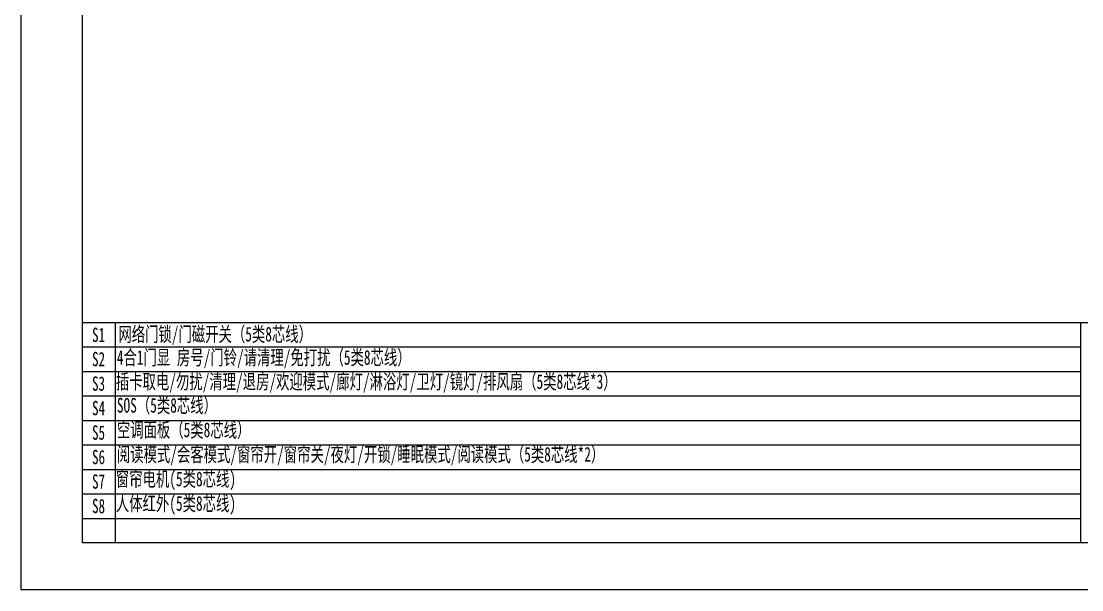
# Model space of a CAD drawing. Header units: millimetres. Extents: x 130143 to 328923, y 19139 to 134795.
# Drawn here: x 211199 to 232000, y 50190 to 61334 of the extents above; entities that cross this region are included whole.
import ezdxf

# ---------------------------------------------------------------- set-up
doc = ezdxf.new("R2010")
doc.units = ezdxf.units.MM
doc.header["$LTSCALE"] = 10
doc.layers.add('邦威智能化', color=7, linetype='Continuous', lineweight=18)
doc.styles.add('标准', font='', dxfattribs={"width": 0.667})
doc.styles.get('标准').set_extended_font_data('仿宋_gb2312')

# ---------------------------------------------------------------- blocks, each defined once
blk = doc.blocks.new('图框')
for points in [[(-2302, 1740), (42698, 1740), (42698, -30260), (-2302, -30260)], [(-802, 590), (41198, 590), (41198, -29110), (-802, -29110)]]:
    blk.add_lwpolyline(points, close=True)

msp = doc.modelspace()

# ---------------------------------------------------------------- linework, layer by layer
at = {"layer": '邦威智能化'}
for p, q in [((212399.29242, 55425.87109, 0), (240799.29242, 55425.87109, 0)), ((212399.29242, 55425.87109, 0), (213039.29242, 55425.87109, 0)), ((213039.29242, 55425.87109, 0), (213039.29242, 51110.4332, 0)), ((231972.09242, 55425.87109, 0), (231972.09242, 51110.4332, 0)), ((212399.29242, 54950.4332, 0), (231972.09242, 54950.4332, 0)), ((212399.29242, 54470.4332, 0), (231972.09242, 54470.4332, 0)), ((212399.29242, 53990.4332, 0), (231972.09242, 53990.4332, 0)), ((212399.29242, 53510.4332, 0), (231972.09242, 53510.4332, 0)), ((212399.29242, 53030.4332, 0), (231972.09242, 53030.4332, 0)), ((212399.29242, 52550.4332, 0), (231972.09242, 52550.4332, 0)), ((212399.29242, 52070.4332, 0), (231972.09242, 52070.4332, 0)), ((212399.29242, 51590.4332, 0), (231972.09242, 51590.4332, 0))]:
    msp.add_line(p, q, dxfattribs=at)

# ---------------------------------------------------------------- block references
at = {"layer": '邦威智能化', "xscale": 0.8000000000029104, "yscale": 0.7999999999992724, "zscale": 0.8}
msp.add_blockref('图框', (213040.53592, 74398.66925, 0), dxfattribs=at)

# ---------------------------------------------------------------- texts
at = {"layer": '邦威智能化', "linetype": 'Continuous', "lineweight": 25, "char_height": 280, "width": 341.3501694, "attachment_point": 7, "rotation": 359.85182159, "style": '标准'}
for s, insert in [('{\\fFangSong|b0|i0|c134|p49;S1}', (212588.65419, 55042.80523, 0)), ('{\\fFangSong|b0|i0|c134|p49;S2}', (212588.65419, 54567.36734, 0)), ('{\\fFangSong|b0|i0|c134|p49;S3}', (212588.65419, 54087.36734, 0)), ('{\\fFangSong|b0|i0|c134|p49;S4}', (212588.65419, 53607.36734, 0)), ('{\\fFangSong|b0|i0|c134|p49;S5}', (212588.65419, 53127.36734, 0)), ('{\\fFangSong|b0|i0|c134|p49;S6}', (212588.65419, 52647.36734, 0)), ('{\\fFangSong|b0|i0|c134|p49;S7}', (212588.65419, 52167.36734, 0)), ('{\\fFangSong|b0|i0|c134|p49;S8}', (212588.65419, 51687.36734, 0))]:
    msp.add_mtext(s, dxfattribs=dict(at, insert=insert))
at = {"layer": '邦威智能化', "linetype": 'Continuous', "lineweight": 25, "insert": (213104.37497, 55344.40415, 0), "char_height": 288, "width": 20715.6018739, "attachment_point": 1, "style": '标准'}
msp.add_mtext('{\\fFangSong|b0|i0|c134|p49;网络门锁/门磁开关（5类8芯线）}', dxfattribs=at)
at = {"layer": '邦威智能化', "char_height": 288, "attachment_point": 1, "style": '标准'}
for s, width, gutter_width, insert in [('{\\fFangSong|b0|i0|c134|p49;4合1门显 房号/门铃/请清理/免打扰（5类8芯线）}', 9102.0146489, 1491.43848, (213075.04246, 54887.95301, 0)), ('{\\fFangSong|b0|i0|c134|p49;插卡取电/勿扰/清理/退房/欢迎模式/廊灯/淋浴灯/卫灯/镜灯/排风扇（5类8芯线*3）}', 14500.119496, 635.93265, (213055.21706, 54414.75025, 0)), ('{\\fFangSong|b0|i0|c134|p49;SOS（5类8芯线）}', 9102.0146489, 1491.43848, (213075.04246, 53949.71913, 0)), ('{\\fFangSong|b0|i0|c134|p49;空调面板（5类8芯线）}', 9102.0146489, 1491.43848, (213075.04246, 53469.71913, 0)), ('{\\fFangSong|b0|i0|c134|p49;阅读模式/会客模式/窗帘开/窗帘关/夜灯/开锁/睡眠模式/阅读模式（5类8芯线*2）}', 11486.9333762, 1491.43848, (213075.04246, 52989.71913, 0)), ('{\\fFangSong|b0|i0|c134|p49;窗帘电机(5类8芯线)}', 14500.119496, 635.93265, (213055.21706, 52507.39214, 0)), ('{\\fFangSong|b0|i0|c134|p49;人体红外(5类8芯线)}', 14500.119496, 635.93265, (213055.21706, 52027.39214, 0))]:
    msp.add_mtext_dynamic_manual_height_columns(s, width=width, gutter_width=gutter_width, heights=[0], dxfattribs=dict(at, insert=insert))

doc.saveas('drawing.dxf')
